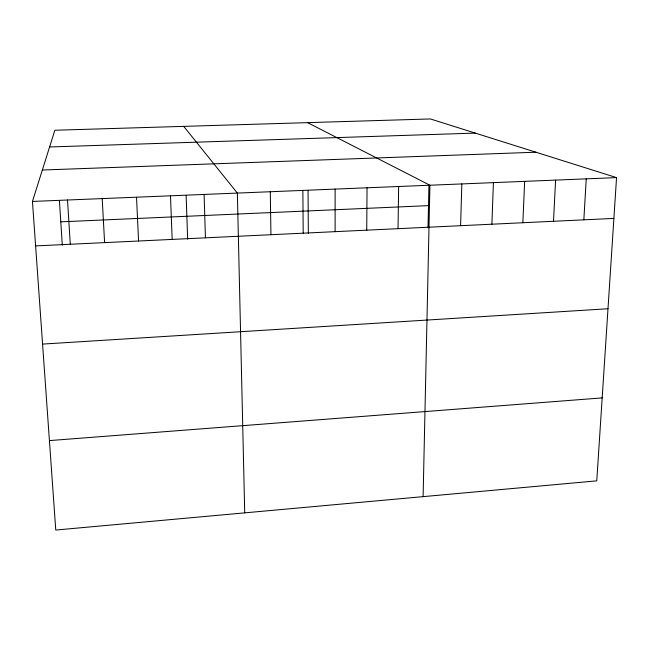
<?xml version="1.0" encoding="UTF-8"?>
<svg xmlns="http://www.w3.org/2000/svg" width="649" height="649" viewBox="0 0 649 649"><rect width="100%" height="100%" fill="white"/><g stroke="black" fill="none" stroke-linecap="round" stroke-linejoin="round"><path stroke-width="0.97" d="M366.734 230.16L367.042 187.796M398.024 228.675L398.64 186.506M428.016 227.823L428.924 185.841M423.107 496.647L429.922 185.233L307.61 122.645M460.603 225.698L461.828 183.927M491.885 224.213L493.41 182.637M522.851 222.737L524.668 181.363M553.5 221.277L555.601 180.106M583.849 219.841L586.234 178.856M616.55 177.615L596.764 480.852L55.765 530.046L32.45 201.441L54.865 130.246L430.376 118.954L616.55 177.615L32.45 201.441M49.421 440.598L602.175 397.894M42.574 344.092L607.991 308.746M35.606 245.906L613.889 218.405M60.787 221.836L428.494 205.628M42.339 170.022L535.944 152.215M49.6 146.974L475.263 133.094M183.716 126.377L237.364 193.086L244.722 512.864M59.432 200.947L62.296 245.152M67.512 200.014L70.287 244.259M102.201 198.594L104.603 242.629M136.525 197.199L138.562 241.006M170.484 195.811L172.172 239.408M186.141 195.763L187.658 239.181M204.102 194.44L205.433 237.834M270.284 191.739L270.941 234.719M302.864 190.408L303.197 233.186M308.056 190.782L308.332 233.429M335.119 189.094L335.127 231.661"/></g></svg>
